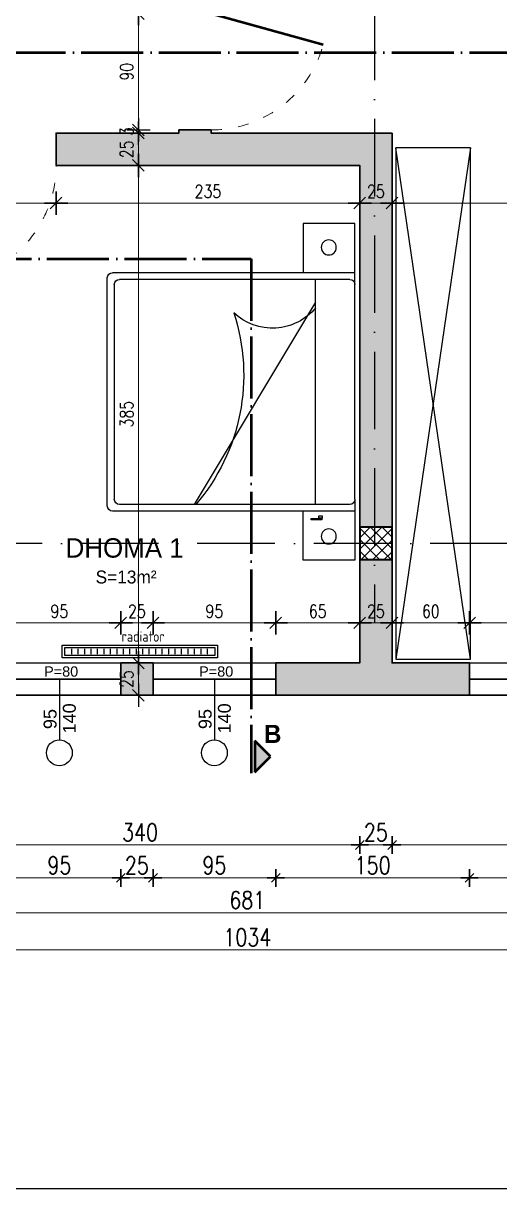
# Model space of a CAD drawing. Header units: metres. Extents: x 2674 to 33045, y -10854 to 2806.
# Drawn here: x 13410 to 13779, y 159 to 1061 of the extents above; entities that cross this region are included whole.
import ezdxf

# ---------------------------------------------------------------- set-up
doc = ezdxf.new("R2010")
doc.units = ezdxf.units.M
for name, pattern in [('ACAD_ISO03W100', [30, 12, -18]), ('ACAD_ISO04W100', [30, 24, -3, 0, -3]), ('ACAD_ISO10W100', [18, 12, -3, 0, -3])]:
    doc.linetypes.add(name, pattern=pattern)
doc.layers.add('2d', color=7, linetype='Continuous')
doc.layers.add('2d hamdia', color=7, linetype='Continuous')
doc.styles.add('_DIM Romans 0.8', font='romans.shx', dxfattribs={"width": 0.8})
doc.styles.get("Standard").update_dxf_attribs({"font": 'arial.ttf'})
doc.dimstyles.new('50 jasht', dxfattribs={"dimscale": 15, "dimtxt": 0.9, "dimasz": 0.3, "dimexe": 1.25, "dimexo": 0.625, "dimgap": 0.2, "dimtad": 1, "dimdec": 0, "dimzin": 12, "dimdsep": 46, "dimtxsty": '_DIM Romans 0.8', "dimblk": '- Kosa Crta za DIM (Mala)', "dimcen": 1, "dimse1": 1, "dimse2": 1, "dimclrd": 256, "dimclrt": 256, "dimazin": 3, "dimtfac": 1, "dimtdec": 0, "dimtix": 1, "dimtmove": 0, "dimatfit": 3, "dimfxl": 1, "dimlwd": 0, "dimarcsym": 0})
doc.dimstyles.new('50 mrena', dxfattribs={"dimscale": 10, "dimtxt": 1, "dimasz": 0.6, "dimexe": 1.25, "dimexo": 0.625, "dimgap": 0.4, "dimtad": 1, "dimdec": 0, "dimzin": 12, "dimdsep": 46, "dimtxsty": '_DIM Romans 0.8', "dimblk": '- Kosa Crta za DIM (Mala)', "dimcen": 2.5, "dimse1": 1, "dimse2": 1, "dimclrd": 256, "dimclrt": 256, "dimadec": 0, "dimazin": 3, "dimtfac": 1, "dimtdec": 0, "dimtix": 1, "dimtmove": 0, "dimatfit": 3, "dimfxl": 1, "dimlwd": 15, "dimarcsym": 0})

# ---------------------------------------------------------------- blocks, each defined once
blk = doc.blocks.new('radiator')
at = {"color": 204}
for p, q in [((-52.92, 7.12), (-52.92, 2.89)), ((-47.92, 7.12), (-47.92, 2.89)), ((-42.92, 7.12), (-42.92, 2.89)), ((-37.92, 7.12), (-37.92, 2.89)), ((-32.92, 7.12), (-32.92, 2.89)), ((-27.92, 7.12), (-27.92, 2.89)), ((-22.92, 7.12), (-22.92, 2.89)), ((-17.92, 7.12), (-17.92, 2.89)), ((-12.92, 7.12), (-12.92, 2.89)), ((-7.92, 7.12), (-7.92, 2.89)), ((-2.92, 7.12), (-2.92, 2.89)), ((2.08, 7.12), (2.08, 2.89)), ((7.08, 7.12), (7.08, 2.89)), ((12.08, 7.12), (12.08, 2.89)), ((17.08, 7.12), (17.08, 2.89)), ((22.08, 7.12), (22.08, 2.89)), ((27.08, 7.12), (27.08, 2.89)), ((32.08, 7.12), (32.08, 2.89)), ((37.08, 7.12), (37.08, 2.89)), ((42.08, 7.12), (42.08, 2.89)), ((47.08, 7.12), (47.08, 2.89)), ((52.08, 7.12), (52.08, 2.89))]:
    blk.add_line(p, q, dxfattribs=at)
blk.add_lwpolyline([(-60, 10), (60, 10), (60, 0), (-60, 0)], close=True)
blk.add_lwpolyline([(-58, 8), (58, 8), (58, 2), (-58, 2)], close=True, dxfattribs=at)
blk = doc.blocks.new('krevet dysh')
at = {"color": 252}
for p, q in [((-40.12, 130.31), (-40.12, 92.28)), ((0, 130.31), (-40.12, 130.31)), ((0, 83.08), (0, 130.31)), ((0, 92.28), (-187.61, 92.28)), ((-191.66, 88.23), (-191.66, -88.23)), ((-186.23, -83.08), (-186.23, 83.08)), ((-4.05, 87.13), (-182.18, 87.13)), ((-124.08, 87.04), (-30.15, -69.42)), ((-30.38, 87.13), (-30.38, -87.13)), ((0, 83.08), (0, -83.08)), ((-4.05, -87.13), (-182.18, -87.13)), ((0, -83.08), (0, -92.28)), ((0, -83.08), (0, -130.31)), ((-40.22, -92.28), (-187.61, -92.28)), ((-40.22, -92.28), (-40.22, -92.28)), ((0, -92.28), (-40.22, -92.28)), ((-40.12, -130.31), (-40.12, -92.28)), ((0, -130.31), (-40.12, -130.31))]:
    blk.add_line(p, q, dxfattribs=at)
for points in [[(-33.83, 97.97), (-25.58, 97.97), (-25.58, 98.95), (-33.83, 98.95)], [(-25.36, 97.73), (-27.86, 97.73), (-27.86, 95.78), (-25.36, 95.78)]]:
    blk.add_lwpolyline(points, close=True, dxfattribs=at)
for centre in [(-20.2, 111.83), (-20.2, -111.83)]:
    blk.add_circle(centre, 5.8, dxfattribs=at)
for centre, radius, start, end in [((-187.61, 88.23), 4.05, 90, 180), ((-182.18, 83.08), 4.05, 90, 180), ((-240.09, -13.08), 154.01, 341.80692, 40.59356), ((-4.05, 83.08), 4.05, 0, 90), ((-63.94, -92.8), 43.49, 39.48316, 133.32952), ((-187.61, -88.23), 4.05, 180, 270), ((-182.18, -83.08), 4.05, 180, 270), ((-4.05, -83.08), 4.05, 270, 0), ((-4.05, -83.08), 4.05, 270, 0)]:
    blk.add_arc(centre, radius, start, end, dxfattribs=at)
blk = doc.blocks.new('- Kosa Crta za DIM (Mala)')
for points in [[(-1.5, 0), (1.5, 0)], [(-0.75, -0.75), (0.75, 0.75)], [(0, -1.5), (0, 1.5)]]:
    blk.add_lwpolyline(points)
blk = doc.blocks.new('*D409')
at = {"lineweight": 0, "transparency": 16777216}
blk.add_line((13334.78, 424.82), (13665.78, 424.82), dxfattribs=at)
at = {"layer": 'Defpoints', "color": 0, "lineweight": 0, "transparency": 16777216}
for p in [(13330.28, 645.71), (13670.28, 645.71), (13670.28, 424.82)]:
    blk.add_point(p, dxfattribs=at)
at = {"lineweight": 0, "transparency": 16777216, "xscale": 4.5, "yscale": 4.5, "zscale": 4.5, "rotation": 180}
blk.add_blockref('- Kosa Crta za DIM (Mala)', (13330.28, 424.82), dxfattribs=at)
at = {"lineweight": 0, "transparency": 16777216, "xscale": 4.5, "yscale": 4.5, "zscale": 4.5}
blk.add_blockref('- Kosa Crta za DIM (Mala)', (13670.28, 424.82), dxfattribs=at)
at = {"lineweight": 0, "transparency": 16777216, "insert": (13500.28, 434.57), "char_height": 13.5, "attachment_point": 5, "style": '_DIM Romans 0.8'}
blk.add_mtext('340', dxfattribs=at)
blk = doc.blocks.new('*D410')
at = {"lineweight": 0, "transparency": 16777216}
blk.add_line((13674.78, 424.82), (13690.78, 424.82), dxfattribs=at)
at = {"layer": 'Defpoints', "color": 0, "lineweight": 0, "transparency": 16777216}
for p in [(13670.28, 645.71), (13695.28, 645.71), (13695.28, 424.82)]:
    blk.add_point(p, dxfattribs=at)
at = {"lineweight": 0, "transparency": 16777216, "xscale": 4.5, "yscale": 4.5, "zscale": 4.5, "rotation": 180}
blk.add_blockref('- Kosa Crta za DIM (Mala)', (13670.28, 424.82), dxfattribs=at)
at = {"lineweight": 0, "transparency": 16777216, "xscale": 4.5, "yscale": 4.5, "zscale": 4.5}
blk.add_blockref('- Kosa Crta za DIM (Mala)', (13695.28, 424.82), dxfattribs=at)
at = {"lineweight": 0, "transparency": 16777216, "insert": (13682.78, 434.57), "char_height": 13.5, "attachment_point": 5, "style": '_DIM Romans 0.8'}
blk.add_mtext('25', dxfattribs=at)
blk = doc.blocks.new('*D411')
at = {"lineweight": 0, "transparency": 16777216}
blk.add_line((13699.78, 424.82), (14003.92, 424.82), dxfattribs=at)
at = {"layer": 'Defpoints', "color": 0, "lineweight": 0, "transparency": 16777216}
for p in [(14008.42, 715.71), (13695.28, 645.71), (14008.42, 424.82)]:
    blk.add_point(p, dxfattribs=at)
at = {"lineweight": 0, "transparency": 16777216, "xscale": 4.5, "yscale": 4.5, "zscale": 4.5, "rotation": 180}
blk.add_blockref('- Kosa Crta za DIM (Mala)', (13695.28, 424.82), dxfattribs=at)
at = {"lineweight": 0, "transparency": 16777216, "xscale": 4.5, "yscale": 4.5, "zscale": 4.5}
blk.add_blockref('- Kosa Crta za DIM (Mala)', (14008.42, 424.82), dxfattribs=at)
at = {"lineweight": 0, "transparency": 16777216, "insert": (13851.85, 434.57), "char_height": 13.5, "attachment_point": 5, "style": '_DIM Romans 0.8'}
blk.add_mtext('313', dxfattribs=at)
blk = doc.blocks.new('*D415')
at = {"lineweight": 0, "transparency": 16777216}
blk.add_line((13850.78, 399.31), (13759.78, 399.31), dxfattribs=at)
at = {"layer": 'Defpoints', "color": 0, "lineweight": 0, "transparency": 16777216}
for p in [(13755.28, 540.71), (13855.28, 540.71), (13755.28, 399.31)]:
    blk.add_point(p, dxfattribs=at)
at = {"lineweight": 0, "transparency": 16777216, "xscale": 4.5, "yscale": 4.5, "zscale": 4.5, "rotation": 180}
blk.add_blockref('- Kosa Crta za DIM (Mala)', (13755.28, 399.31), dxfattribs=at)
at = {"lineweight": 0, "transparency": 16777216, "xscale": 4.5, "yscale": 4.5, "zscale": 4.5}
blk.add_blockref('- Kosa Crta za DIM (Mala)', (13855.28, 399.31), dxfattribs=at)
at = {"lineweight": 0, "transparency": 16777216, "insert": (13805.28, 409.06), "char_height": 13.5, "attachment_point": 5, "style": '_DIM Romans 0.8'}
blk.add_mtext('100', dxfattribs=at)
blk = doc.blocks.new('*D416')
at = {"lineweight": 0, "transparency": 16777216}
blk.add_line((13750.78, 399.31), (13609.78, 399.31), dxfattribs=at)
at = {"layer": 'Defpoints', "color": 0, "lineweight": 0, "transparency": 16777216}
for p in [(13605.28, 540.71), (13755.28, 540.71), (13605.28, 399.31)]:
    blk.add_point(p, dxfattribs=at)
at = {"lineweight": 0, "transparency": 16777216, "xscale": 4.5, "yscale": 4.5, "zscale": 4.5, "rotation": 180}
blk.add_blockref('- Kosa Crta za DIM (Mala)', (13605.28, 399.31), dxfattribs=at)
at = {"lineweight": 0, "transparency": 16777216, "xscale": 4.5, "yscale": 4.5, "zscale": 4.5}
blk.add_blockref('- Kosa Crta za DIM (Mala)', (13755.28, 399.31), dxfattribs=at)
at = {"lineweight": 0, "transparency": 16777216, "insert": (13680.28, 409.06), "char_height": 13.5, "attachment_point": 5, "style": '_DIM Romans 0.8'}
blk.add_mtext('150', dxfattribs=at)
blk = doc.blocks.new('*D417')
at = {"lineweight": 0, "transparency": 16777216}
blk.add_line((13600.78, 399.31), (13514.78, 399.31), dxfattribs=at)
at = {"layer": 'Defpoints', "color": 0, "lineweight": 0, "transparency": 16777216}
for p in [(13510.28, 540.71), (13605.28, 540.71), (13510.28, 399.31)]:
    blk.add_point(p, dxfattribs=at)
at = {"lineweight": 0, "transparency": 16777216, "xscale": 4.5, "yscale": 4.5, "zscale": 4.5, "rotation": 180}
blk.add_blockref('- Kosa Crta za DIM (Mala)', (13510.28, 399.31), dxfattribs=at)
at = {"lineweight": 0, "transparency": 16777216, "xscale": 4.5, "yscale": 4.5, "zscale": 4.5}
blk.add_blockref('- Kosa Crta za DIM (Mala)', (13605.28, 399.31), dxfattribs=at)
at = {"lineweight": 0, "transparency": 16777216, "insert": (13557.78, 409.06), "char_height": 13.5, "attachment_point": 5, "style": '_DIM Romans 0.8'}
blk.add_mtext('95', dxfattribs=at)
blk = doc.blocks.new('*D418')
at = {"lineweight": 0, "transparency": 16777216}
blk.add_line((13505.78, 399.31), (13489.78, 399.31), dxfattribs=at)
at = {"layer": 'Defpoints', "color": 0, "lineweight": 0, "transparency": 16777216}
for p in [(13485.28, 540.71), (13510.28, 540.71), (13485.28, 399.31)]:
    blk.add_point(p, dxfattribs=at)
at = {"lineweight": 0, "transparency": 16777216, "xscale": 4.5, "yscale": 4.5, "zscale": 4.5, "rotation": 180}
blk.add_blockref('- Kosa Crta za DIM (Mala)', (13485.28, 399.31), dxfattribs=at)
at = {"lineweight": 0, "transparency": 16777216, "xscale": 4.5, "yscale": 4.5, "zscale": 4.5}
blk.add_blockref('- Kosa Crta za DIM (Mala)', (13510.28, 399.31), dxfattribs=at)
at = {"lineweight": 0, "transparency": 16777216, "insert": (13497.78, 409.06), "char_height": 13.5, "attachment_point": 5, "style": '_DIM Romans 0.8'}
blk.add_mtext('25', dxfattribs=at)
blk = doc.blocks.new('*D419')
at = {"lineweight": 0, "transparency": 16777216}
blk.add_line((13480.78, 399.31), (13394.78, 399.31), dxfattribs=at)
at = {"layer": 'Defpoints', "color": 0, "lineweight": 0, "transparency": 16777216}
for p in [(13390.28, 540.71), (13485.28, 540.71), (13390.28, 399.31)]:
    blk.add_point(p, dxfattribs=at)
at = {"lineweight": 0, "transparency": 16777216, "xscale": 4.5, "yscale": 4.5, "zscale": 4.5, "rotation": 180}
blk.add_blockref('- Kosa Crta za DIM (Mala)', (13390.28, 399.31), dxfattribs=at)
at = {"lineweight": 0, "transparency": 16777216, "xscale": 4.5, "yscale": 4.5, "zscale": 4.5}
blk.add_blockref('- Kosa Crta za DIM (Mala)', (13485.28, 399.31), dxfattribs=at)
at = {"lineweight": 0, "transparency": 16777216, "insert": (13437.78, 409.06), "char_height": 13.5, "attachment_point": 5, "style": '_DIM Romans 0.8'}
blk.add_mtext('95', dxfattribs=at)
blk = doc.blocks.new('*D422')
at = {"lineweight": 0, "transparency": 16777216}
blk.add_line((13247.21, 372.44), (13919.35, 372.44), dxfattribs=at)
at = {"layer": 'Defpoints', "color": 0, "lineweight": 0, "transparency": 16777216}
for p in [(13242.71, 540.71), (13923.85, 540.71), (13923.85, 372.44)]:
    blk.add_point(p, dxfattribs=at)
at = {"lineweight": 0, "transparency": 16777216, "xscale": 4.5, "yscale": 4.5, "zscale": 4.5, "rotation": 180}
blk.add_blockref('- Kosa Crta za DIM (Mala)', (13242.71, 372.44), dxfattribs=at)
at = {"lineweight": 0, "transparency": 16777216, "xscale": 4.5, "yscale": 4.5, "zscale": 4.5}
blk.add_blockref('- Kosa Crta za DIM (Mala)', (13923.85, 372.44), dxfattribs=at)
at = {"lineweight": 0, "transparency": 16777216, "insert": (13583.28, 382.19), "char_height": 13.5, "attachment_point": 5, "style": '_DIM Romans 0.8'}
blk.add_mtext('681', dxfattribs=at)
blk = doc.blocks.new('*D424')
at = {"lineweight": 0, "transparency": 16777216}
blk.add_line((14095.78, 343.59), (13070.78, 343.59), dxfattribs=at)
at = {"layer": 'Defpoints', "color": 0, "lineweight": 0, "transparency": 16777216}
for p in [(13066.28, 645.71), (14100.28, 645.71), (13066.28, 343.59)]:
    blk.add_point(p, dxfattribs=at)
at = {"lineweight": 0, "transparency": 16777216, "xscale": 4.5, "yscale": 4.5, "zscale": 4.5, "rotation": 180}
blk.add_blockref('- Kosa Crta za DIM (Mala)', (13066.28, 343.59), dxfattribs=at)
at = {"lineweight": 0, "transparency": 16777216, "xscale": 4.5, "yscale": 4.5, "zscale": 4.5}
blk.add_blockref('- Kosa Crta za DIM (Mala)', (14100.28, 343.59), dxfattribs=at)
at = {"lineweight": 0, "transparency": 16777216, "insert": (13583.28, 353.34), "char_height": 13.5, "attachment_point": 5, "style": '_DIM Romans 0.8'}
blk.add_mtext('1034', dxfattribs=at)
blk = doc.blocks.new('*D476')
at = {"lineweight": 15, "transparency": 16777216}
blk.add_line((13498.97, 1149.71), (13498.97, 1074.21), dxfattribs=at)
at = {"layer": 'Defpoints', "color": 0, "lineweight": 0, "transparency": 16777216}
for p in [(13530.28, 1155.71), (13498.97, 1068.21), (13530.28, 1068.21)]:
    blk.add_point(p, dxfattribs=at)
at = {"lineweight": 15, "transparency": 16777216, "xscale": 6, "yscale": 6, "zscale": 6}
for p, rotation in [((13498.97, 1155.71), 90), ((13498.97, 1068.21), 270)]:
    blk.add_blockref('- Kosa Crta za DIM (Mala)', p, dxfattribs=dict(at, rotation=rotation))
at = {"lineweight": 0, "transparency": 16777216, "insert": (13489.97, 1111.96), "char_height": 10, "attachment_point": 5, "rotation": 90, "style": '_DIM Romans 0.8'}
blk.add_mtext('88', dxfattribs=at)
blk = doc.blocks.new('*D477')
at = {"lineweight": 15, "transparency": 16777216}
blk.add_line((13498.97, 1062.21), (13498.97, 984.21), dxfattribs=at)
at = {"layer": 'Defpoints', "color": 0, "lineweight": 0, "transparency": 16777216}
for p in [(13530.28, 1068.21), (13498.97, 978.21), (13530.28, 978.21)]:
    blk.add_point(p, dxfattribs=at)
at = {"lineweight": 15, "transparency": 16777216, "xscale": 6, "yscale": 6, "zscale": 6}
for p, rotation in [((13498.97, 1068.21), 90), ((13498.97, 978.21), 270)]:
    blk.add_blockref('- Kosa Crta za DIM (Mala)', p, dxfattribs=dict(at, rotation=rotation))
at = {"lineweight": 0, "transparency": 16777216, "insert": (13489.97, 1023.21), "char_height": 10, "attachment_point": 5, "rotation": 90, "style": '_DIM Romans 0.8'}
blk.add_mtext('90', dxfattribs=at)
blk = doc.blocks.new('*D478')
at = {"lineweight": 15, "transparency": 16777216}
for p, q in [((13498.97, 984.21), (13498.97, 990.21)), ((13498.97, 978.21), (13498.97, 975.71)), ((13498.97, 969.71), (13498.97, 963.71))]:
    blk.add_line(p, q, dxfattribs=at)
at = {"layer": 'Defpoints', "color": 0, "lineweight": 0, "transparency": 16777216}
for p in [(13498.97, 975.71), (13530.28, 978.21), (13530.28, 975.71)]:
    blk.add_point(p, dxfattribs=at)
at = {"lineweight": 15, "transparency": 16777216, "xscale": 6, "yscale": 6, "zscale": 6}
for p, rotation in [((13498.97, 978.21), 270), ((13498.97, 975.71), 90)]:
    blk.add_blockref('- Kosa Crta za DIM (Mala)', p, dxfattribs=dict(at, rotation=rotation))
at = {"lineweight": 0, "transparency": 16777216, "insert": (13489.97, 976.96), "char_height": 10, "attachment_point": 5, "rotation": 90, "style": '_DIM Romans 0.8'}
blk.add_mtext('3', dxfattribs=at)
blk = doc.blocks.new('*D479')
at = {"lineweight": 15, "transparency": 16777216}
blk.add_line((13498.97, 969.71), (13498.97, 956.71), dxfattribs=at)
at = {"layer": 'Defpoints', "color": 0, "lineweight": 0, "transparency": 16777216}
for p in [(13530.28, 975.71), (13435.28, 950.71), (13498.97, 950.71)]:
    blk.add_point(p, dxfattribs=at)
at = {"lineweight": 15, "transparency": 16777216, "xscale": 6, "yscale": 6, "zscale": 6}
for p, rotation in [((13498.97, 975.71), 90), ((13498.97, 950.71), 270)]:
    blk.add_blockref('- Kosa Crta za DIM (Mala)', p, dxfattribs=dict(at, rotation=rotation))
at = {"lineweight": 0, "transparency": 16777216, "insert": (13489.97, 963.21), "char_height": 10, "attachment_point": 5, "rotation": 90, "style": '_DIM Romans 0.8'}
blk.add_mtext('25', dxfattribs=at)
blk = doc.blocks.new('*D480')
at = {"lineweight": 15, "transparency": 16777216}
blk.add_line((13498.97, 944.71), (13498.97, 571.71), dxfattribs=at)
at = {"layer": 'Defpoints', "color": 0, "lineweight": 0, "transparency": 16777216}
for p in [(13435.28, 950.71), (13485.28, 565.71), (13498.97, 565.71)]:
    blk.add_point(p, dxfattribs=at)
at = {"lineweight": 15, "transparency": 16777216, "xscale": 6, "yscale": 6, "zscale": 6}
for p, rotation in [((13498.97, 950.71), 90), ((13498.97, 565.71), 270)]:
    blk.add_blockref('- Kosa Crta za DIM (Mala)', p, dxfattribs=dict(at, rotation=rotation))
at = {"lineweight": 0, "transparency": 16777216, "insert": (13489.97, 758.21), "char_height": 10, "attachment_point": 5, "rotation": 90, "style": '_DIM Romans 0.8'}
blk.add_mtext('385', dxfattribs=at)
blk = doc.blocks.new('*D481')
at = {"lineweight": 15, "transparency": 16777216}
blk.add_line((13498.97, 559.71), (13498.97, 546.71), dxfattribs=at)
at = {"layer": 'Defpoints', "color": 0, "lineweight": 0, "transparency": 16777216}
for p in [(13485.28, 565.71), (13485.28, 540.71), (13498.97, 540.71)]:
    blk.add_point(p, dxfattribs=at)
at = {"lineweight": 15, "transparency": 16777216, "xscale": 6, "yscale": 6, "zscale": 6}
for p, rotation in [((13498.97, 565.71), 90), ((13498.97, 540.71), 270)]:
    blk.add_blockref('- Kosa Crta za DIM (Mala)', p, dxfattribs=dict(at, rotation=rotation))
at = {"lineweight": 0, "transparency": 16777216, "insert": (13489.97, 553.21), "char_height": 10, "attachment_point": 5, "rotation": 90, "style": '_DIM Romans 0.8'}
blk.add_mtext('25', dxfattribs=at)
blk = doc.blocks.new('*D485')
at = {"lineweight": 15, "transparency": 16777216}
blk.add_line((13396.28, 596.73), (13479.28, 596.73), dxfattribs=at)
at = {"layer": 'Defpoints', "color": 0, "lineweight": 0, "transparency": 16777216}
for p in [(13485.28, 596.73), (13390.28, 565.71), (13485.28, 565.71)]:
    blk.add_point(p, dxfattribs=at)
at = {"lineweight": 15, "transparency": 16777216, "xscale": 6, "yscale": 6, "zscale": 6, "rotation": 180}
blk.add_blockref('- Kosa Crta za DIM (Mala)', (13390.28, 596.73), dxfattribs=at)
at = {"lineweight": 15, "transparency": 16777216, "xscale": 6, "yscale": 6, "zscale": 6}
blk.add_blockref('- Kosa Crta za DIM (Mala)', (13485.28, 596.73), dxfattribs=at)
at = {"lineweight": 0, "transparency": 16777216, "insert": (13437.78, 605.73), "char_height": 10, "attachment_point": 5, "style": '_DIM Romans 0.8'}
blk.add_mtext('95', dxfattribs=at)
blk = doc.blocks.new('*D486')
at = {"lineweight": 15, "transparency": 16777216}
blk.add_line((13491.28, 596.73), (13504.28, 596.73), dxfattribs=at)
at = {"layer": 'Defpoints', "color": 0, "lineweight": 0, "transparency": 16777216}
for p in [(13510.28, 596.73), (13485.28, 565.71), (13510.28, 565.71)]:
    blk.add_point(p, dxfattribs=at)
at = {"lineweight": 15, "transparency": 16777216, "xscale": 6, "yscale": 6, "zscale": 6, "rotation": 180}
blk.add_blockref('- Kosa Crta za DIM (Mala)', (13485.28, 596.73), dxfattribs=at)
at = {"lineweight": 15, "transparency": 16777216, "xscale": 6, "yscale": 6, "zscale": 6}
blk.add_blockref('- Kosa Crta za DIM (Mala)', (13510.28, 596.73), dxfattribs=at)
at = {"lineweight": 0, "transparency": 16777216, "insert": (13497.78, 605.73), "char_height": 10, "attachment_point": 5, "style": '_DIM Romans 0.8'}
blk.add_mtext('25', dxfattribs=at)
blk = doc.blocks.new('*D487')
at = {"lineweight": 15, "transparency": 16777216}
blk.add_line((13516.28, 596.73), (13599.28, 596.73), dxfattribs=at)
at = {"layer": 'Defpoints', "color": 0, "lineweight": 0, "transparency": 16777216}
for p in [(13605.28, 596.73), (13510.28, 565.71), (13605.28, 565.71)]:
    blk.add_point(p, dxfattribs=at)
at = {"lineweight": 15, "transparency": 16777216, "xscale": 6, "yscale": 6, "zscale": 6, "rotation": 180}
blk.add_blockref('- Kosa Crta za DIM (Mala)', (13510.28, 596.73), dxfattribs=at)
at = {"lineweight": 15, "transparency": 16777216, "xscale": 6, "yscale": 6, "zscale": 6}
blk.add_blockref('- Kosa Crta za DIM (Mala)', (13605.28, 596.73), dxfattribs=at)
at = {"lineweight": 0, "transparency": 16777216, "insert": (13557.78, 605.73), "char_height": 10, "attachment_point": 5, "style": '_DIM Romans 0.8'}
blk.add_mtext('95', dxfattribs=at)
blk = doc.blocks.new('*D488')
at = {"lineweight": 15, "transparency": 16777216}
blk.add_line((13611.28, 596.73), (13664.28, 596.73), dxfattribs=at)
at = {"layer": 'Defpoints', "color": 0, "lineweight": 0, "transparency": 16777216}
for p in [(13670.28, 596.73), (13605.28, 565.71), (13670.28, 565.71)]:
    blk.add_point(p, dxfattribs=at)
at = {"lineweight": 15, "transparency": 16777216, "xscale": 6, "yscale": 6, "zscale": 6, "rotation": 180}
blk.add_blockref('- Kosa Crta za DIM (Mala)', (13605.28, 596.73), dxfattribs=at)
at = {"lineweight": 15, "transparency": 16777216, "xscale": 6, "yscale": 6, "zscale": 6}
blk.add_blockref('- Kosa Crta za DIM (Mala)', (13670.28, 596.73), dxfattribs=at)
at = {"lineweight": 0, "transparency": 16777216, "insert": (13637.78, 605.73), "char_height": 10, "attachment_point": 5, "style": '_DIM Romans 0.8'}
blk.add_mtext('65', dxfattribs=at)
blk = doc.blocks.new('*D489')
at = {"lineweight": 15, "transparency": 16777216}
blk.add_line((13676.28, 596.73), (13689.28, 596.73), dxfattribs=at)
at = {"layer": 'Defpoints', "color": 0, "lineweight": 0, "transparency": 16777216}
for p in [(13695.28, 596.73), (13670.28, 565.71), (13695.28, 565.71)]:
    blk.add_point(p, dxfattribs=at)
at = {"lineweight": 15, "transparency": 16777216, "xscale": 6, "yscale": 6, "zscale": 6, "rotation": 180}
blk.add_blockref('- Kosa Crta za DIM (Mala)', (13670.28, 596.73), dxfattribs=at)
at = {"lineweight": 15, "transparency": 16777216, "xscale": 6, "yscale": 6, "zscale": 6}
blk.add_blockref('- Kosa Crta za DIM (Mala)', (13695.28, 596.73), dxfattribs=at)
at = {"lineweight": 0, "transparency": 16777216, "insert": (13682.78, 605.73), "char_height": 10, "attachment_point": 5, "style": '_DIM Romans 0.8'}
blk.add_mtext('25', dxfattribs=at)
blk = doc.blocks.new('*D490')
at = {"lineweight": 15, "transparency": 16777216}
blk.add_line((13701.28, 596.73), (13749.28, 596.73), dxfattribs=at)
at = {"layer": 'Defpoints', "color": 0, "lineweight": 0, "transparency": 16777216}
for p in [(13755.28, 596.73), (13695.28, 565.71), (13755.28, 565.71)]:
    blk.add_point(p, dxfattribs=at)
at = {"lineweight": 15, "transparency": 16777216, "xscale": 6, "yscale": 6, "zscale": 6, "rotation": 180}
blk.add_blockref('- Kosa Crta za DIM (Mala)', (13695.28, 596.73), dxfattribs=at)
at = {"lineweight": 15, "transparency": 16777216, "xscale": 6, "yscale": 6, "zscale": 6}
blk.add_blockref('- Kosa Crta za DIM (Mala)', (13755.28, 596.73), dxfattribs=at)
at = {"lineweight": 0, "transparency": 16777216, "insert": (13725.28, 605.73), "char_height": 10, "attachment_point": 5, "style": '_DIM Romans 0.8'}
blk.add_mtext('60', dxfattribs=at)
blk = doc.blocks.new('*D491')
at = {"lineweight": 15, "transparency": 16777216}
blk.add_line((13761.28, 596.73), (13849.28, 596.73), dxfattribs=at)
at = {"layer": 'Defpoints', "color": 0, "lineweight": 0, "transparency": 16777216}
for p in [(13855.28, 596.73), (13755.28, 565.71), (13855.28, 565.71)]:
    blk.add_point(p, dxfattribs=at)
at = {"lineweight": 15, "transparency": 16777216, "xscale": 6, "yscale": 6, "zscale": 6, "rotation": 180}
blk.add_blockref('- Kosa Crta za DIM (Mala)', (13755.28, 596.73), dxfattribs=at)
at = {"lineweight": 15, "transparency": 16777216, "xscale": 6, "yscale": 6, "zscale": 6}
blk.add_blockref('- Kosa Crta za DIM (Mala)', (13855.28, 596.73), dxfattribs=at)
at = {"lineweight": 0, "transparency": 16777216, "insert": (13805.28, 605.73), "char_height": 10, "attachment_point": 5, "style": '_DIM Romans 0.8'}
blk.add_mtext('100', dxfattribs=at)
blk = doc.blocks.new('*D501')
at = {"lineweight": 15, "transparency": 16777216}
blk.add_line((13351.28, 921.6), (13429.28, 921.6), dxfattribs=at)
at = {"layer": 'Defpoints', "color": 0, "lineweight": 0, "transparency": 16777216}
for p in [(13345.28, 950.71), (13435.28, 950.71), (13435.28, 921.6)]:
    blk.add_point(p, dxfattribs=at)
at = {"lineweight": 15, "transparency": 16777216, "xscale": 6, "yscale": 6, "zscale": 6, "rotation": 180}
blk.add_blockref('- Kosa Crta za DIM (Mala)', (13345.28, 921.6), dxfattribs=at)
at = {"lineweight": 15, "transparency": 16777216, "xscale": 6, "yscale": 6, "zscale": 6}
blk.add_blockref('- Kosa Crta za DIM (Mala)', (13435.28, 921.6), dxfattribs=at)
at = {"lineweight": 0, "transparency": 16777216, "insert": (13390.28, 930.6), "char_height": 10, "attachment_point": 5, "style": '_DIM Romans 0.8'}
blk.add_mtext('90', dxfattribs=at)
blk = doc.blocks.new('*D502')
at = {"lineweight": 15, "transparency": 16777216}
blk.add_line((13441.28, 921.6), (13664.28, 921.6), dxfattribs=at)
at = {"layer": 'Defpoints', "color": 0, "lineweight": 0, "transparency": 16777216}
for p in [(13435.28, 950.71), (13670.28, 950.71), (13670.28, 921.6)]:
    blk.add_point(p, dxfattribs=at)
at = {"lineweight": 15, "transparency": 16777216, "xscale": 6, "yscale": 6, "zscale": 6, "rotation": 180}
blk.add_blockref('- Kosa Crta za DIM (Mala)', (13435.28, 921.6), dxfattribs=at)
at = {"lineweight": 15, "transparency": 16777216, "xscale": 6, "yscale": 6, "zscale": 6}
blk.add_blockref('- Kosa Crta za DIM (Mala)', (13670.28, 921.6), dxfattribs=at)
at = {"lineweight": 0, "transparency": 16777216, "insert": (13552.78, 930.6), "char_height": 10, "attachment_point": 5, "style": '_DIM Romans 0.8'}
blk.add_mtext('235', dxfattribs=at)
blk = doc.blocks.new('*D503')
at = {"lineweight": 15, "transparency": 16777216}
blk.add_line((13676.28, 921.6), (13689.28, 921.6), dxfattribs=at)
at = {"layer": 'Defpoints', "color": 0, "lineweight": 0, "transparency": 16777216}
for p in [(13695.28, 975.71), (13670.28, 950.71), (13695.28, 921.6)]:
    blk.add_point(p, dxfattribs=at)
at = {"lineweight": 15, "transparency": 16777216, "xscale": 6, "yscale": 6, "zscale": 6, "rotation": 180}
blk.add_blockref('- Kosa Crta za DIM (Mala)', (13670.28, 921.6), dxfattribs=at)
at = {"lineweight": 15, "transparency": 16777216, "xscale": 6, "yscale": 6, "zscale": 6}
blk.add_blockref('- Kosa Crta za DIM (Mala)', (13695.28, 921.6), dxfattribs=at)
at = {"lineweight": 0, "transparency": 16777216, "insert": (13682.78, 930.6), "char_height": 10, "attachment_point": 5, "style": '_DIM Romans 0.8'}
blk.add_mtext('25', dxfattribs=at)
blk = doc.blocks.new('*D504')
at = {"lineweight": 15, "transparency": 16777216}
blk.add_line((13701.28, 921.6), (14069.28, 921.6), dxfattribs=at)
at = {"layer": 'Defpoints', "color": 0, "lineweight": 0, "transparency": 16777216}
for p in [(14075.28, 1050.71), (13695.28, 975.71), (14075.28, 921.6)]:
    blk.add_point(p, dxfattribs=at)
at = {"lineweight": 15, "transparency": 16777216, "xscale": 6, "yscale": 6, "zscale": 6, "rotation": 180}
blk.add_blockref('- Kosa Crta za DIM (Mala)', (13695.28, 921.6), dxfattribs=at)
at = {"lineweight": 15, "transparency": 16777216, "xscale": 6, "yscale": 6, "zscale": 6}
blk.add_blockref('- Kosa Crta za DIM (Mala)', (14075.28, 921.6), dxfattribs=at)
at = {"lineweight": 0, "transparency": 16777216, "insert": (13885.28, 930.6), "char_height": 10, "attachment_point": 5, "style": '_DIM Romans 0.8'}
blk.add_mtext('380', dxfattribs=at)

msp = doc.modelspace()

# ---------------------------------------------------------------- hatches: boundary and pattern name
at = {"lineweight": 30}
h = msp.add_hatch(color=255, dxfattribs=at)
h.paths.add_polyline_path([(14075.28, 1875.71), (13695.28, 1875.71), (13695.28, 1850.71), (14075.28, 1850.71)])
h.paths.add_polyline_path([(13465.28, 1850.71), (13670.28, 1850.71), (13670.28, 1875.71), (13415.28, 1875.71), (13415.28, 1850.71), (13440.28, 1850.71), (13440.28, 1665.71), (13430.28, 1665.71), (13430.28, 1645.71), (13440.28, 1645.71), (13440.28, 1500.71), (13430.28, 1500.71), (13430.28, 1475.71), (13530.28, 1475.71), (13530.28, 1245.71), (13555.28, 1245.71), (13555.28, 1475.71), (13670.28, 1475.71), (13670.28, 1500.71), (13465.28, 1500.71)])
h.paths.add_polyline_path([(13355.28, 1875.71), (13330.28, 1875.71), (13330.28, 1850.71), (13355.28, 1850.71)])
h.paths.add_polyline_path([(13305.28, 1875.71), (12985.28, 1875.71), (12985.28, 1850.71), (13255.28, 1850.71), (13255.28, 1590.71), (13275.28, 1590.71), (13275.28, 1645.71), (13350.28, 1645.71), (13350.28, 1665.71), (13275.28, 1665.71), (13275.28, 1850.71), (13305.28, 1850.71)])
h.paths.add_polyline_path([(12985.28, 1850.71), (12960.28, 1850.71), (12960.28, 1770.71), (12985.28, 1770.71)])
h.paths.add_polyline_path([(12985.28, 1650.71), (12960.28, 1650.71), (12960.28, 1500.71), (12985.28, 1500.71)])
h.paths.add_polyline_path([(13091.28, 1475.71), (13066.28, 1475.71), (13066.28, 1335.71), (13091.28, 1335.71)])
h.paths.add_polyline_path([(13305.28, 1500.71), (13275.28, 1500.71), (13275.28, 1510.71), (13255.28, 1510.71), (13255.28, 1500.71), (13091.28, 1500.71), (13091.28, 1475.71), (13305.28, 1475.71)])
h.paths.add_polyline_path([(13350.28, 1500.71), (13330.28, 1500.71), (13330.28, 1475.71), (13350.28, 1475.71)])
h.paths.add_polyline_path([(13730.28, 1500.71), (13695.28, 1500.71), (13695.28, 1475.71), (13730.28, 1475.71)])
h.paths.add_polyline_path([(14100.28, 1565.71), (14075.28, 1565.71), (14075.28, 1500.71), (14100.28, 1500.71)])
h.paths.add_polyline_path([(14100.28, 1690.71), (14075.28, 1690.71), (14075.28, 1665.71), (14100.28, 1665.71)])
h.paths.add_polyline_path([(14100.28, 1850.71), (14075.28, 1850.71), (14075.28, 1790.71), (14100.28, 1790.71)])
h.paths.add_polyline_path([(14100.28, 1475.71), (14075.28, 1475.71), (14075.28, 1455.71), (14100.28, 1455.71)])
h.paths.add_polyline_path([(14100.28, 1355.71), (14075.28, 1355.71), (14075.28, 1330.71), (14100.28, 1330.71)])
h.paths.add_polyline_path([(14100.28, 1230.71), (14075.28, 1230.71), (14075.28, 1205.71), (14100.28, 1205.71)])
h.paths.add_polyline_path([(14100.28, 1105.71), (14075.28, 1105.71), (14075.28, 1095.71), (14100.28, 1095.71)])
h.paths.add_polyline_path([(14075.28, 1095.71), (13695.28, 1095.71), (13695.28, 1070.71), (14075.28, 1070.71)])
h.paths.add_polyline_path([(14100.28, 1070.71), (14075.28, 1070.71), (14075.28, 1050.71), (14100.28, 1050.71)])
h.paths.add_polyline_path([(13670.28, 1095.71), (13555.28, 1095.71), (13555.28, 1155.71), (13530.28, 1155.71), (13530.28, 1068.21), (13555.28, 1068.21), (13555.28, 1070.71), (13670.28, 1070.71)])
h.paths.add_polyline_path([(13695.28, 975.71), (13555.28, 975.71), (13555.28, 978.21), (13530.28, 978.21), (13530.28, 975.71), (13435.28, 975.71), (13435.28, 950.71), (13670.28, 950.71), (13670.28, 670.71), (13695.28, 670.71)])
h.paths.add_polyline_path([(13345.28, 975.71), (13330.28, 975.71), (13330.28, 950.71), (13345.28, 950.71)])
h.paths.add_polyline_path([(13305.28, 975.71), (13295.28, 975.71), (13295.28, 950.71), (13305.28, 950.71)])
h.paths.add_polyline_path([(13205.28, 975.71), (13091.28, 975.71), (13091.28, 985.71), (13066.28, 985.71), (13066.28, 760.71), (13091.28, 760.71), (13091.28, 950.71), (13205.28, 950.71)])
h.paths.add_polyline_path([(13091.28, 1145.71), (13066.28, 1145.71), (13066.28, 1095.71), (13091.28, 1095.71)])
h.paths.add_polyline_path([(13330.28, 950.71), (13305.28, 950.71), (13305.28, 670.71), (13330.28, 670.71)])
edge = h.paths.add_edge_path()
edge.add_line((13091.28, 652.06), (13091.28, 645.71))
edge.add_line((13091.28, 645.71), (13066.28, 645.71))
edge.add_arc((13239.44, 735.95), 195.26, 207.5237, 270.95898)
edge.add_line((13242.71, 540.71), (13390.28, 540.71))
edge.add_line((13390.28, 540.71), (13390.28, 565.71))
edge.add_line((13390.28, 565.71), (13330.28, 565.71))
edge.add_line((13330.28, 565.71), (13330.28, 645.71))
edge.add_line((13330.28, 645.71), (13305.28, 645.71))
edge.add_line((13305.28, 645.71), (13305.28, 565.71))
edge.add_line((13305.28, 565.71), (13242.49, 565.71))
edge.add_arc((13239.44, 735.95), 170.26, 209.51799, 271.02698, ccw=False)
h.paths.add_polyline_path([(13510.28, 565.71), (13485.28, 565.71), (13485.28, 540.71), (13510.28, 540.71)])
h.paths.add_polyline_path([(13695.28, 645.71), (13670.28, 645.71), (13670.28, 565.71), (13605.28, 565.71), (13605.28, 540.71), (13755.28, 540.71), (13755.28, 565.71), (13695.28, 565.71)])
edge = h.paths.add_edge_path()
edge.add_line((14100.28, 645.71), (14100.28, 825.71))
edge.add_line((14100.28, 825.71), (14075.28, 825.71))
edge.add_line((14075.28, 825.71), (14075.28, 652.06))
edge.add_arc((13927.12, 735.95), 170.26, 315.07578, 330.48201, ccw=False)
edge.add_line((14047.67, 615.71), (14008.42, 615.71))
edge.add_line((14008.42, 615.71), (14008.42, 586.35))
edge.add_arc((13927.12, 735.95), 170.26, 268.97302, 298.52139, ccw=False)
edge.add_line((13924.07, 565.71), (13855.28, 565.71))
edge.add_line((13855.28, 565.71), (13855.28, 540.71))
edge.add_line((13855.28, 540.71), (13923.85, 540.71))
edge.add_arc((13927.12, 735.95), 195.26, 269.04102, 332.4763)
h.paths.add_polyline_path([(14075.28, 740.71), (14033.42, 740.71), (14033.42, 715.71), (14075.28, 715.71)], flags=17)
h.paths.add_polyline_path([(14100.28, 950.71), (14075.28, 950.71), (14075.28, 925.71), (14100.28, 925.71)])
at = {"lineweight": 18}
msp.add_hatch(color=15, dxfattribs=at).paths.add_polyline_path([(13588.98, 505.55), (13588.98, 481.19), (13601.16, 493.37)])
at = {"layer": '2d hamdia', "lineweight": 0}
h = msp.add_hatch(dxfattribs=at)
h.set_pattern_fill('ANSI37', color=26, scale=2, style=0)
h.set_pattern_definition([(45, (2704.636, -1215), (-4.490128, 4.490128), []), (135, (2704.636, -1215), (-4.490128, -4.490128), [])])
h.paths.add_polyline_path([(13695.28, 670.71), (13670.28, 670.71), (13670.28, 645.71), (13695.28, 645.71)])

# ---------------------------------------------------------------- linework, layer by layer
at = {"color": 124, "linetype": 'ACAD_ISO10W100', "lineweight": 25, "ltscale": 5}
for p, q in [((13681.78, 2067.9), (13681.78, 597)), ((14145.16, 658.21), (12785.99, 658.21))]:
    msp.add_line(p, q, dxfattribs=at)
at = {"color": 13, "linetype": 'ACAD_ISO04W100', "lineweight": 50, "ltscale": 2}
msp.add_line((12973.93, 1038.02), (14158.14, 1038.02), dxfattribs=at)
for p, q in [((13530.28, 975.71), (13435.28, 975.71)), ((13435.28, 975.71), (13435.28, 950.71)), ((13530.28, 975.71), (13530.28, 978.21)), ((13555.28, 978.21), (13530.28, 978.21)), ((13555.28, 975.71), (13555.28, 978.21)), ((13695.28, 975.71), (13555.28, 975.71)), ((13695.28, 565.71), (13695.28, 975.71)), ((13670.28, 950.71), (13435.28, 950.71)), ((13670.28, 565.71), (13670.28, 950.71)), ((13330.28, 565.71), (13670.28, 565.71)), ((13485.28, 565.71), (13485.28, 540.71)), ((13510.28, 565.71), (13510.28, 540.71)), ((13605.28, 565.71), (13605.28, 540.71)), ((13695.28, 565.71), (13924.07, 565.71)), ((13755.28, 565.71), (13755.28, 540.71)), ((13437.78, 553.21), (13437.78, 506.17)), ((13557.78, 553.21), (13557.78, 506.17)), ((13242.71, 540.71), (13923.85, 540.71))]:
    msp.add_line(p, q)
at = {"color": 253}
for p, q in [((13755.91, 964.32), (13698.22, 568.65)), ((13755.91, 568.65), (13698.22, 964.32))]:
    msp.add_line(p, q, dxfattribs=at)
at = {"color": 5, "lineweight": 30}
for p, q in [((13390.28, 553.21), (13485.28, 553.21)), ((13510.28, 553.21), (13605.28, 553.21)), ((13855.28, 553.21), (13755.28, 553.21))]:
    msp.add_line(p, q, dxfattribs=at)
at = {"elevation": -574.66}
msp.add_lwpolyline([(12255, 158.83), (12255, 2258.83), (15225, 2258.83), (15225, 158.83), (12255, 158.83)], close=True, dxfattribs=at)
at = {"color": 13, "linetype": 'ACAD_ISO04W100', "lineweight": 50, "ltscale": 2}
msp.add_lwpolyline([(13405.07, 1928.03), (13405.07, 1553.37), (13127.7, 1553.37), (13127.7, 878.48), (13586.14, 878.48), (13586.14, 480.39)], dxfattribs=at)
msp.add_lwpolyline([(14100.28, 1875.71), (14100.28, 645.71, -0.284081), (13923.85, 540.71), (13242.71, 540.71, -0.284081), (13066.28, 645.71), (13066.28, 1475.71), (12960.28, 1475.71), (12960.28, 1875.71)], format="xyb", close=True)
at = {"lineweight": 30}
for points in [[(13695.28, 975.71), (13555.28, 975.71), (13555.28, 978.21), (13530.28, 978.21), (13530.28, 975.71), (13435.28, 975.71), (13435.28, 950.71), (13670.28, 950.71), (13670.28, 670.71), (13695.28, 670.71)], [(13695.28, 645.71), (13670.28, 645.71), (13670.28, 565.71), (13605.28, 565.71), (13605.28, 540.71), (13755.28, 540.71), (13755.28, 565.71), (13695.28, 565.71)], [(13510.28, 565.71), (13485.28, 565.71), (13485.28, 540.71), (13510.28, 540.71)]]:
    msp.add_lwpolyline(points, close=True, dxfattribs=at)
at = {"color": 253}
msp.add_lwpolyline([(13698.22, 568.65), (13755.91, 568.65), (13755.91, 964.32), (13698.22, 964.32)], close=True, dxfattribs=at)
at = {"lineweight": 40}
msp.add_lwpolyline([(13695.28, 670.71), (13670.28, 670.71), (13670.28, 645.71), (13695.28, 645.71)], close=True, dxfattribs=at)
at = {"color": 13, "linetype": 'ACAD_ISO04W100', "lineweight": 50, "ltscale": 2}
msp.add_lwpolyline([(13588.98, 505.55), (13588.98, 481.19), (13601.16, 493.37)], close=True, dxfattribs=at)
for centre in [(13437.78, 496.17), (13557.78, 496.17)]:
    msp.add_circle(centre, 10)
at = {"layer": '2d hamdia', "color": 36, "lineweight": 50}
msp.add_line((13555.28, 1068.21), (13642.04, 1044.26), dxfattribs=at)
at = {"layer": '2d hamdia', "color": 36, "linetype": 'ACAD_ISO03W100', "lineweight": 0, "ltscale": 0.7}
for centre, start, end in [((13555.28, 1068.21), 270, 344.56605), ((13345.28, 950.71), 292.59142, 0)]:
    msp.add_arc(centre, 90, start, end, dxfattribs=at)

# ---------------------------------------------------------------- block references
msp.add_blockref('radiator', (13500.08, 569.55))
at = {"layer": '2d', "xscale": -1, "rotation": 180}
msp.add_blockref('krevet dysh', (13666.55, 775.43), dxfattribs=at)

# ---------------------------------------------------------------- texts
at = {"attachment_point": 1}
for s, width, insert, char_height in [('\\pi22.827;{\\fEras Light ITC|b0|i0|c0|p34;\\H1.5x;\\C251;DHOMA 1\\P\\pi46.036;\\H0.66667x;\\C22;S=13m²}', 139.3689, (13419.79, 662.21), 10), ('\\pi0.92653;{\\fEras Light ITC|b1|i0|c0|p34;\\C15;B}', 11.1898, (13595.22, 517.79), 14)]:
    msp.add_mtext_dynamic_manual_height_columns(s, width=width, gutter_width=12.5, heights=[0], dxfattribs=dict(at, insert=insert, char_height=char_height))
at = {"color": 124, "insert": (13455.51, 590.15), "char_height": 8, "attachment_point": 1}
msp.add_mtext_dynamic_manual_height_columns('\\pi30.435;{\\Fgbenor|c0;\\C206;radiator}', width=91.5371, gutter_width=12.5, heights=[0], dxfattribs=at)
at = {"color": 251, "lineweight": 0, "char_height": 8, "attachment_point": 1}
for insert in [(13422.34, 563.07), (13542.34, 563.07)]:
    msp.add_mtext_dynamic_manual_height_columns('\\pi3.6273;P=80', width=32.2697, gutter_width=12.5, heights=[10.21], dxfattribs=dict(at, insert=insert))
at = {"lineweight": 0, "char_height": 10, "attachment_point": 1, "rotation": 90}
for s, insert in [('\\pi5.5755;140 ', (13440.49, 505.58)), ('\\pi5.5755;140 ', (13560.49, 505.58)), ('\\pi8.935;95 ', (13425.6, 505.58)), ('\\pi8.935;95 ', (13545.6, 505.58))]:
    msp.add_mtext_dynamic_manual_height_columns(s, width=32.2697, gutter_width=12.5, heights=[0], dxfattribs=dict(at, insert=insert))

# ---------------------------------------------------------------- dimensions: what is measured, and where the dimension line sits
at = {"lineweight": 0}
for base, p1, p2, picture, middle in [((13498.9693409, 1068.21236995), (13530.28133831, 1155.71236995), (13530.28133831, 1068.21236995), '*D476', (13489.9693409, 1111.96236995)), ((13498.97, 978.21), (13530.28, 1068.21), (13530.28, 978.21), '*D477', (13489.97, 1023.21)), ((13498.97, 950.71), (13530.28, 975.71), (13435.28, 950.71), '*D479', (13489.97, 963.21)), ((13498.9693409, 975.71236995), (13530.28133831, 978.21236995), (13530.28133831, 975.71236995), '*D478', (13489.9693409, 976.96236995)), ((13498.97, 565.71), (13435.28, 950.71), (13485.28, 565.71), '*D480', (13489.97, 758.21)), ((13498.97, 540.71), (13485.28, 565.71), (13485.28, 540.71), '*D481', (13489.97, 553.21))]:
    dim = msp.add_linear_dim(base=base, p1=p1, p2=p2, angle=90, dimstyle='50 mrena', override={"dimtmove": 1}, dxfattribs=at)
    dim.commit()
    dim.dimension.update_dxf_attribs({"geometry": picture, "text_midpoint": middle})
for base, p1, p2, dimstyle, picture, middle in [((14075.28, 921.6), (13695.28, 975.71), (14075.28, 1050.71), '50 mrena', '*D504', (13885.28, 930.6)), ((13695.28, 921.6), (13670.28, 950.71), (13695.28, 975.71), '50 mrena', '*D503', (13682.78, 930.6)), ((13435.28, 921.6), (13345.28, 950.71), (13435.28, 950.71), '50 mrena', '*D501', (13390.28, 930.6)), ((13670.28, 921.6), (13435.28, 950.71), (13670.28, 950.71), '50 mrena', '*D502', (13552.78, 930.6)), ((14008.42, 424.82), (13695.28, 645.71), (14008.42, 715.71), '50 jasht', '*D411', (13851.85, 434.57)), ((13670.28, 424.82), (13330.28, 645.71), (13670.28, 645.71), '50 jasht', '*D409', (13500.28, 434.57)), ((13695.28, 424.82), (13670.28, 645.71), (13695.28, 645.71), '50 jasht', '*D410', (13682.78, 434.57)), ((13485.28, 596.73), (13390.28, 565.71), (13485.28, 565.71), '50 mrena', '*D485', (13437.78, 605.73)), ((13510.28, 596.73), (13485.28, 565.71), (13510.28, 565.71), '50 mrena', '*D486', (13497.78, 605.73)), ((13605.28, 596.73), (13510.28, 565.71), (13605.28, 565.71), '50 mrena', '*D487', (13557.78, 605.73)), ((13670.28, 596.73), (13605.28, 565.71), (13670.28, 565.71), '50 mrena', '*D488', (13637.78, 605.73)), ((13695.28, 596.73), (13670.28, 565.71), (13695.28, 565.71), '50 mrena', '*D489', (13682.78, 605.73)), ((13755.28, 596.73), (13695.28, 565.71), (13755.28, 565.71), '50 mrena', '*D490', (13725.28, 605.73)), ((13855.28, 596.73), (13755.28, 565.71), (13855.28, 565.71), '50 mrena', '*D491', (13805.28, 605.73)), ((13923.85, 372.44), (13242.71, 540.71), (13923.85, 540.71), '50 jasht', '*D422', (13583.28, 382.19)), ((13390.28, 399.31), (13485.28, 540.71), (13390.28, 540.71), '50 jasht', '*D419', (13437.78, 409.06)), ((13485.28, 399.31), (13510.28, 540.71), (13485.28, 540.71), '50 jasht', '*D418', (13497.78, 409.06)), ((13510.28, 399.31), (13605.28, 540.71), (13510.28, 540.71), '50 jasht', '*D417', (13557.78, 409.06)), ((13605.28, 399.31), (13755.28, 540.71), (13605.28, 540.71), '50 jasht', '*D416', (13680.28, 409.06)), ((13755.28, 399.31), (13855.28, 540.71), (13755.28, 540.71), '50 jasht', '*D415', (13805.28, 409.06))]:
    dim = msp.add_linear_dim(base=base, p1=p1, p2=p2, dimstyle=dimstyle, override={"dimtmove": 1}, dxfattribs=at)
    dim.commit()
    dim.dimension.update_dxf_attribs({"geometry": picture, "text_midpoint": middle})
dim = msp.add_linear_dim(base=(13066.28, 343.59), p1=(14100.28, 645.71), p2=(13066.28, 645.71), dimstyle='50 jasht', dxfattribs=at)
dim.commit()
dim.dimension.update_dxf_attribs({"geometry": '*D424', "text_midpoint": (13583.28, 353.34)})

doc.saveas('drawing.dxf')
